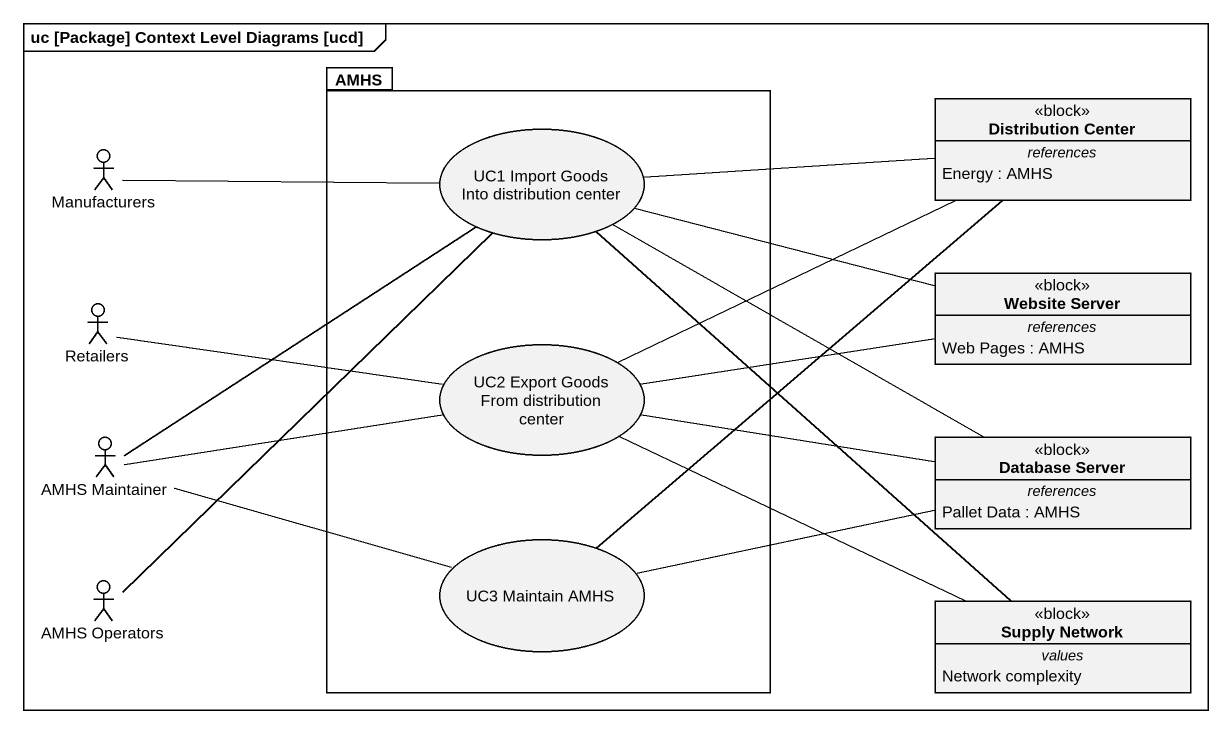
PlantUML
@startuml
mainframe uc [Package] Context Level Diagrams [ucd]
allowmixing
hide circle
hide empty members
package AMHS {
  usecase "UC1 Import Goods Into distribution center" as UC1_Import_Goods_Into
  usecase "UC2 Export Goods From distribution center" as UC2_Export_Goods_From
  usecase "UC3 Maintain AMHS" as UC3_Maintain_AMHS
}
class "Distribution Center" as Distribution_Center <<block>> {
  -- references --
  Energy : AMHS
}
actor Manufacturers
actor Retailers
class "Website Server" as Website_Server <<block>> {
  -- references --
  Web Pages : AMHS
}
actor "AMHS Maintainer" as AMHS_Maintainer
class "Database Server" as Database_Server <<block>> {
  -- references --
  Pallet Data : AMHS
}
actor "AMHS Operators" as AMHS_Operators
class "Supply Network" as Supply_Network <<block>> {
  -- values --
  Network complexity
}
UC1_Import_Goods_Into -right- Distribution_Center
UC1_Import_Goods_Into -right- Website_Server
UC1_Import_Goods_Into -- Supply_Network
Manufacturers -right- UC1_Import_Goods_Into
Retailers -right- UC2_Export_Goods_From
UC2_Export_Goods_From -right- Distribution_Center
UC2_Export_Goods_From -right- Website_Server
UC2_Export_Goods_From -right- Database_Server
UC2_Export_Goods_From -right- Supply_Network
AMHS_Maintainer -up- UC1_Import_Goods_Into
AMHS_Maintainer -right- UC2_Export_Goods_From
AMHS_Maintainer -right- UC3_Maintain_AMHS
Database_Server -left- UC1_Import_Goods_Into
AMHS_Operators -up- UC1_Import_Goods_Into
UC3_Maintain_AMHS -up- Distribution_Center
UC3_Maintain_AMHS -right- Database_Server
@enduml
